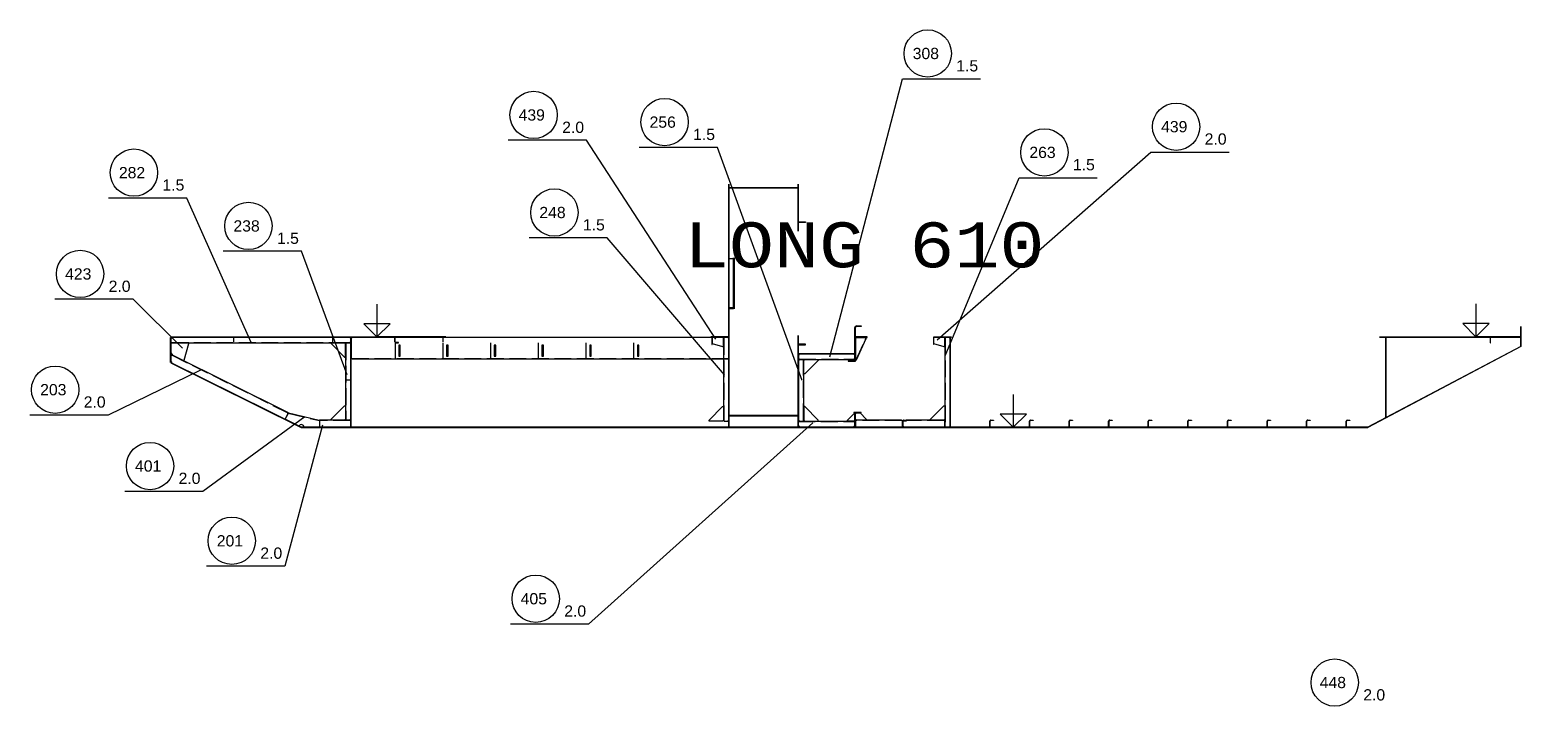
# Model space of a CAD drawing. Header units: inches. Extents: x -15552 to 42302, y -14825 to 18289.
# Drawn here: x 21446 to 29732, y 650 to 4409 of the extents above; entities that cross this region are included whole.
import ezdxf

# ---------------------------------------------------------------- set-up
doc = ezdxf.new("R2010")
doc.units = ezdxf.units.IN
doc.header["$MEASUREMENT"] = 0
for name, pattern in [('Dashed', [10, 7.5, -2.5]), ('Dashed_dotted', [34, 24, -5, 0, -5]), ('Short_dashed', [5, 3.75, -1.25])]:
    doc.linetypes.add(name, pattern=pattern)
doc.layers.get('0').update_dxf_attribs({"linetype": 'CONTINUOUS'})
doc.styles.add('Style_ARIAL', font='ARIAL')
doc.styles.add('Style_Courier_New', font='Courier New')

msp = doc.modelspace()

# ---------------------------------------------------------------- linework, layer by layer
at = {"color": 3, "ltscale": 25}
for p, q in [((25329.80582, 2200.16456), (25329.80582, 3552.249244)), ((25331.307285, 2200.16456), (25331.307285, 3552.249244)), ((25714.80643, 3290.638271), (25714.80643, 3552.249244)), ((25716.304843, 3290.638271), (25716.304843, 3552.249244)), ((25356.307285, 2858.831576), (25356.307285, 3141.497466)), ((25361.306064, 2858.831576), (25361.306064, 3141.497466)), ((26029.80582, 2570.16454), (26029.80582, 2754.274037)), ((26032.805698, 2570.16454), (26032.805698, 2754.274037)), ((29729.80582, 2650.164512), (29729.80582, 2760.164526)), ((29731.804721, 2650.164512), (29731.804721, 2760.164526)), ((22228.307407, 2560.16455), (22228.307407, 2700.164512)), ((23757.293002, 2700.164512), (22228.307407, 2700.164512)), ((22229.80582, 2560.16455), (22229.80582, 2700.164512)), ((22229.80582, 2700.164512), (22229.80582, 2674.664548)), ((23229.80582, 2700.164512), (22229.80582, 2700.164512)), ((22234.804599, 2670.16454), (22229.80582, 2665.164521)), ((22329.80582, 2670.16454), (22229.80582, 2670.16454)), ((22229.80582, 2670.16454), (22229.80582, 2604.824403)), ((22579.80582, 2674.664548), (22579.80582, 2700.164512)), ((23129.80582, 2674.664548), (23129.80582, 2700.164512)), ((23229.80582, 2670.16454), (23204.305332, 2670.16454)), ((23229.80582, 2200.16456), (23229.80582, 2700.164512)), ((23229.80582, 2674.664548), (23229.80582, 2700.164512)), ((23229.80582, 2240.164521), (23229.80582, 2670.16454)), ((23231.307285, 2200.16456), (23231.307285, 2700.164512)), ((23231.307285, 2700.164512), (23231.307285, 2586.164525)), ((25329.80582, 2700.164512), (23231.307285, 2700.164512)), ((23474.807041, 2674.609759), (23474.807041, 2700.164512)), ((23476.305454, 2674.609759), (23476.305454, 2700.164512)), ((25329.80582, 2703.164533), (25229.80582, 2703.164533)), ((25329.80582, 2700.164512), (25229.80582, 2700.164512)), ((25329.80582, 2700.164512), (25304.305332, 2700.164512)), ((25329.80582, 2235.164502), (25329.80582, 2700.164512)), ((25329.80582, 2586.164525), (25329.80582, 2700.164512)), ((25714.80643, 2200.16456), (25714.80643, 2709.690765)), ((25716.304843, 2200.16456), (25716.304843, 2709.690765)), ((26566.304843, 2701.664546), (26470.751254, 2701.664546)), ((26566.304843, 2700.16456), (26470.751254, 2700.16456)), ((26559.804599, 2700.164512), (26534.307163, 2700.164512)), ((26559.804599, 2200.16456), (26559.804599, 2700.164512)), ((26559.804599, 2200.16456), (26559.804599, 2700.164512)), ((26561.306064, 2200.16456), (26561.306064, 2700.164512)), ((29729.80582, 2700.164512), (28944.80521, 2700.164512)), ((28979.80582, 2253.105691), (28979.80582, 2700.164512)), ((28981.307285, 2253.105691), (28981.307285, 2700.164512)), ((22229.80582, 2614.824393), (22238.762729, 2600.376943)), ((22229.80582, 2598.125413), (22229.80582, 2560.16455)), ((25716.304843, 2607.164529), (25716.304843, 2581.664518)), ((26029.80582, 2607.164529), (25716.304843, 2607.164529)), ((25716.304843, 2577.16451), (25716.304843, 2235.164502)), ((25741.805332, 2577.16451), (25716.304843, 2577.16451)), ((26029.80582, 2581.664518), (26029.80582, 2607.164529)), ((29729.80582, 2650.164512), (28879.80582, 2200.16456)), ((29730.74271, 2648.396972), (28880.74271, 2198.396924)), ((22228.917758, 2558.373216), (22953.917758, 2198.373178)), ((22229.80582, 2560.16455), (22954.80582, 2200.16456)), ((22229.80582, 2560.16455), (22865.227573, 2244.64536)), ((23229.80582, 2461.664537), (23204.305332, 2461.664537)), ((22865.227573, 2244.64536), (22880.349033, 2275.096563)), ((23204.305332, 2240.164521), (23229.80582, 2240.164521)), ((26029.80582, 2200.16456), (26029.80582, 2280.164579)), ((26032.805698, 2200.16456), (26032.805698, 2280.164579)), ((28879.80582, 2200.16456), (22954.80582, 2200.16456)), ((28879.80582, 2198.164514), (22954.80582, 2198.164514)), ((23054.80582, 2234.164575), (23054.80582, 2200.16456)), ((23054.80582, 2200.16456), (23229.80582, 2200.16456)), ((23229.80582, 2200.16456), (23229.80582, 2234.164575)), ((25304.305332, 2235.164502), (25329.80582, 2235.164502)), ((25716.304843, 2235.164502), (25741.805332, 2235.164502)), ((26032.805698, 2234.164575), (26032.805698, 2200.16456)), ((26032.805698, 2200.16456), (26294.80521, 2200.16456)), ((26294.80521, 2200.16456), (26294.80521, 2234.237531)), ((26294.80521, 2200.16456), (26294.80521, 2234.164575)), ((26296.807163, 2200.16456), (26296.807163, 2234.237531)), ((26296.807163, 2234.164575), (26296.807163, 2200.16456)), ((26314.80643, 2234.164575), (26296.807163, 2234.164575)), ((26296.807163, 2200.16456), (26529.80582, 2200.16456)), ((26529.80582, 2200.16456), (26529.80582, 2234.164575)), ((26534.307163, 2200.16456), (26559.804599, 2200.16456)), ((26779.80582, 2200.16456), (26779.80582, 2234.237531)), ((26781.804721, 2200.16456), (26781.804721, 2234.237531)), ((26999.807041, 2200.16456), (26999.807041, 2234.237531)), ((27001.805942, 2200.16456), (27001.805942, 2234.237531)), ((27219.80521, 2200.16456), (27219.80521, 2234.237531)), ((27221.807163, 2200.16456), (27221.807163, 2234.237531)), ((27439.80643, 2200.16456), (27439.80643, 2234.237531)), ((27441.805332, 2200.16456), (27441.805332, 2234.237531)), ((27659.804599, 2200.16456), (27659.804599, 2234.237531)), ((27661.806552, 2200.16456), (27661.806552, 2234.237531)), ((27879.80582, 2200.16456), (27879.80582, 2234.237531)), ((27881.804721, 2200.16456), (27881.804721, 2234.237531)), ((28099.807041, 2200.16456), (28099.807041, 2234.237531)), ((28101.805942, 2200.16456), (28101.805942, 2234.237531)), ((28319.80521, 2200.16456), (28319.80521, 2234.237531)), ((28321.807163, 2200.16456), (28321.807163, 2234.237531)), ((28539.80643, 2200.16456), (28539.80643, 2234.237531)), ((28541.805332, 2200.16456), (28541.805332, 2234.237531)), ((28759.804599, 2200.16456), (28759.804599, 2234.237531)), ((28761.806552, 2200.16456), (28761.806552, 2234.237531))]:
    msp.add_line(p, q, dxfattribs=at)
at = {"color": 6, "ltscale": 25}
for p, q in [((23374.807041, 2885.139087), (23374.807041, 2702.164534)), ((29479.80582, 2886.139086), (29479.80582, 2703.164533)), ((23374.807041, 2702.164534), (23301.909702, 2775.550059)), ((23448.192661, 2775.550011), (23301.909702, 2775.550059)), ((23448.192661, 2775.550011), (23374.807041, 2702.164534)), ((29479.80582, 2703.164533), (29406.908481, 2776.550058)), ((29553.19144, 2776.55001), (29406.908481, 2776.550058)), ((29553.19144, 2776.55001), (29479.80582, 2703.164533)), ((26909.804599, 2383.139089), (26909.804599, 2200.16456)), ((26909.804599, 2200.16456), (26836.90726, 2273.550084)), ((26983.190219, 2273.550084), (26836.90726, 2273.550084)), ((26983.190219, 2273.550084), (26909.804599, 2200.16456))]:
    msp.add_line(p, q, dxfattribs=at)
at = {"color": 3, "linetype": 'Short_dashed', "ltscale": 25}
for p, q in [((22232.860629, 2671.609786), (23226.75101, 2671.609786)), ((26531.252353, 2697.109798), (26531.252353, 2203.219274)), ((22882.161777, 2278.744558), (22235.265415, 2599.961999)), ((23235.241001, 2582.091525), (25325.872104, 2582.091525)), ((23225.731723, 2238.237527), (23054.80582, 2238.237527)), ((26290.734165, 2238.237527), (26036.879794, 2238.237527)), ((26525.731723, 2238.237527), (26314.80643, 2238.237527))]:
    msp.add_line(p, q, dxfattribs=at)
at = {"color": 1, "linetype": 'Short_dashed', "ltscale": 25}
for p, q in [((23201.250522, 2667.109779), (23201.250522, 2243.219331)), ((25301.250522, 2697.109798), (25301.250522, 2238.219312)), ((25719.359653, 2578.609803), (26026.75101, 2578.609803)), ((25744.860141, 2238.219312), (25744.860141, 2574.109796)), ((25716.304843, 2232.164529), (26029.80582, 2232.164529))]:
    msp.add_line(p, q, dxfattribs=at)
at = {"color": 2, "linetype": 'Dashed', "ltscale": 25}
for p, q in [((23475.444858, 2670.16454), (23475.444858, 2582.164529)), ((23740.447299, 2670.16454), (23740.447299, 2582.164529)), ((24005.446689, 2670.16454), (24005.446689, 2582.164529)), ((24270.446079, 2670.16454), (24270.446079, 2582.164529)), ((24535.445468, 2670.16454), (24535.445468, 2582.164529)), ((24800.444858, 2670.16454), (24800.444858, 2582.164529))]:
    msp.add_line(p, q, dxfattribs=at)
at = {"color": 2, "ltscale": 25}
for p, q in [((23504.357211, 2657.475665), (23496.529453, 2657.475665)), ((23496.529453, 2657.475665), (23496.529453, 2594.853356)), ((23504.357211, 2594.853356), (23504.357211, 2657.475665)), ((23769.359653, 2657.475665), (23761.531894, 2657.475665)), ((23761.531894, 2657.475665), (23761.531894, 2594.853356)), ((23769.359653, 2594.853356), (23769.359653, 2657.475665)), ((24034.359043, 2657.475665), (24026.531284, 2657.475665)), ((24026.531284, 2657.475665), (24026.531284, 2594.853356)), ((24034.359043, 2594.853356), (24034.359043, 2657.475665)), ((24299.358432, 2657.475665), (24291.530673, 2657.475665)), ((24291.530673, 2657.475665), (24291.530673, 2594.853356)), ((24299.358432, 2594.853356), (24299.358432, 2657.475665)), ((24564.357822, 2657.475665), (24556.530063, 2657.475665)), ((24556.530063, 2657.475665), (24556.530063, 2594.853356)), ((24564.357822, 2594.853356), (24564.357822, 2657.475665)), ((24829.357211, 2657.475665), (24821.529453, 2657.475665)), ((24821.529453, 2657.475665), (24821.529453, 2594.853356)), ((24829.357211, 2594.853356), (24829.357211, 2657.475665)), ((23496.529453, 2594.853356), (23504.357211, 2594.853356)), ((23761.531894, 2594.853356), (23769.359653, 2594.853356)), ((24026.531284, 2594.853356), (24034.359043, 2594.853356)), ((24291.530673, 2594.853356), (24299.358432, 2594.853356)), ((24556.530063, 2594.853356), (24564.357822, 2594.853356)), ((24821.529453, 2594.853356), (24829.357211, 2594.853356))]:
    msp.add_line(p, q, dxfattribs=at)
at = {"color": 3, "linetype": 'Dashed_dotted', "ltscale": 25}
msp.add_line((23739.80643, 2700.164512), (23739.80643, 2674.664548), dxfattribs=at)
at = {"color": 2, "linetype": 'Short_dashed', "ltscale": 25}
for p, q in [((26037.059848, 2575.16456), (26092.806308, 2696.792033)), ((22882.058017, 2278.503564), (23054.80582, 2237.968019))]:
    msp.add_line(p, q, dxfattribs=at)
at = {"color": 1, "ltscale": 25}
for p, q in [((25716.304843, 2235.164502), (26029.80582, 2235.164502)), ((26019.80521, 2200.16456), (25726.305454, 2200.16456))]:
    msp.add_line(p, q, dxfattribs=at)
for points in [[(25891.588657, 2591.191581), (26293.825595, 4136.834291), (26728.701084, 4136.834291)], [(25257.079379, 2690.659478), (24539.150302, 3795.165923), (24104.274814, 3795.165923)], [(25737.783115, 2460.152248), (25266.738193, 3755.530313), (24831.862705, 3755.530313)], [(26487.227695, 2686.675313), (27673.940341, 3730.051044), (28108.81583, 3730.051044)], [(26530.712192, 2597.540763), (26941.994541, 3587.140849), (27376.870029, 3587.140849)], [(22675.521152, 2670.854238), (22318.322055, 3474.556068), (21883.446567, 3474.556068)], [(25305.989902, 2491.555408), (24654.375522, 3253.080657), (24219.500034, 3253.080657)], [(23209.835117, 2491.555408), (22954.68375, 3178.498271), (22519.808261, 3178.498271)], [(22295.024936, 2639.793351), (22019.359653, 2911.57656), (21584.484165, 2911.57656)], [(23204.305332, 2670.16454), (23199.752109, 2665.609792), (23199.752109, 2244.71927), (23204.305332, 2240.164521)], [(25234.804599, 2700.164512), (25234.804599, 2660.16455), (25236.806552, 2660.16455), (25236.806552, 2700.164512)], [(25304.305332, 2700.164512), (25299.752109, 2695.609763), (25299.752109, 2239.719251), (25304.305332, 2235.164502)], [(29559.517734, 2700.164512), (29559.517734, 2670.16454), (29561.660068, 2670.16454), (29561.660068, 2700.164512)], [(25716.304843, 2581.664518), (25720.861118, 2577.109769), (26025.252597, 2577.109769), (26029.80582, 2581.664518)], [(25741.805332, 2235.164502), (25746.361606, 2239.719251), (25746.361606, 2572.609761), (25741.805332, 2577.16451)], [(22395.043247, 2516.97655), (21880.828159, 2268.43839), (21445.95267, 2268.43839)], [(22973.363559, 2259.133008), (22407.900302, 1844.209436), (21973.024814, 1844.209436)], [(26300.804965, 2240.237573), (26314.733188, 2240.237573), (26314.733188, 2238.237527), (26300.804965, 2238.237527)], [(26785.805576, 2240.237573), (26799.733798, 2240.237573), (26799.733798, 2238.237527), (26785.805576, 2238.237527)], [(27005.806796, 2240.237573), (27019.731967, 2240.237573), (27019.731967, 2238.237527), (27005.806796, 2238.237527)], [(27225.804965, 2240.237573), (27239.733188, 2240.237573), (27239.733188, 2238.237527), (27225.804965, 2238.237527)], [(27445.806186, 2240.237573), (27459.734409, 2240.237573), (27459.734409, 2238.237527), (27445.806186, 2238.237527)], [(27665.807407, 2240.237573), (27679.732578, 2240.237573), (27679.732578, 2238.237527), (27665.807407, 2238.237527)], [(27885.805576, 2240.237573), (27899.733798, 2240.237573), (27899.733798, 2238.237527), (27885.805576, 2238.237527)], [(28105.806796, 2240.237573), (28119.731967, 2240.237573), (28119.731967, 2238.237527), (28105.806796, 2238.237527)], [(28325.804965, 2240.237573), (28339.733188, 2240.237573), (28339.733188, 2238.237527), (28325.804965, 2238.237527)], [(28545.806186, 2240.237573), (28559.734409, 2240.237573), (28559.734409, 2238.237527), (28545.806186, 2238.237527)], [(28765.807407, 2240.237573), (28779.732578, 2240.237573), (28779.732578, 2238.237527), (28765.807407, 2238.237527)], [(23072.09708, 2212.731507), (22862.123935, 1428.550676), (22427.248447, 1428.550676)], [(25796.630161, 2224.845079), (24550.643222, 1106.652787), (24115.767734, 1106.652787)], [(25726.305454, 2200.16456), (25716.304843, 2210.164502), (25716.304843, 2235.164502)], [(26019.80521, 2200.16456), (26029.80582, 2210.164502), (26029.80582, 2235.164502)]]:
    msp.add_lwpolyline(points, dxfattribs=at)
at = {"color": 4, "ltscale": 25}
for points in [[(25714.80643, 3530.283549), (25330.806796, 3530.283549), (25330.806796, 3531.783775), (25714.80643, 3531.783775)], [(25714.80643, 2264.974645), (25330.806796, 2264.974645), (25330.806796, 2263.389543), (25714.80643, 2263.389543)]]:
    msp.add_lwpolyline(points, dxfattribs=at)
at = {"color": 6, "ltscale": 25}
for points in [[(25716.304843, 3342.034391), (25756.307285, 3342.034391), (25756.307285, 3338.962987), (25716.304843, 3338.962987)], [(25331.307285, 3139.22928), (25356.307285, 3139.22928), (25356.307285, 3135.82077), (25331.307285, 3135.82077)], [(25331.307285, 2861.099771), (25356.307285, 2861.099771), (25356.307285, 2864.508274), (25331.307285, 2864.508274)], [(25716.304843, 2658.294681), (25756.307285, 2658.294681), (25756.307285, 2661.365989), (25716.304843, 2661.365989)]]:
    msp.add_lwpolyline(points, dxfattribs=at)
at = {"color": 3, "ltscale": 25}
for points in [[(26038.805454, 2763.274053), (26064.696567, 2763.274053), (26064.696567, 2760.274056), (26038.805454, 2760.274056)], [(23757.293002, 2702.164534), (23374.807041, 2702.164534), (23374.807041, 2701.664546), (22228.307407, 2701.664546)], [(22229.80582, 2674.664548), (22234.362094, 2670.1098), (23225.252597, 2670.1098), (23229.80582, 2674.664548)], [(22301.458042, 2569.245103), (22303.682773, 2573.723367), (22329.80582, 2665.164521), (22329.80582, 2670.16454)], [(23479.305332, 2670.1098), (23494.750278, 2670.1098), (23494.750278, 2671.609786), (23479.305332, 2671.609786)], [(26032.805698, 2700.16456), (26097.805087, 2700.16456), (26097.805087, 2703.164557), (26032.805698, 2703.164557)], [(26466.249912, 2697.164539), (26466.249912, 2661.719278), (26467.751376, 2661.719278), (26467.751376, 2697.164539)], [(26534.307163, 2700.164512), (26529.750888, 2695.609763), (26529.750888, 2204.719308), (26534.307163, 2200.16456)], [(29729.80582, 2703.164533), (29479.80582, 2703.164533), (29479.80582, 2701.664546), (28944.80521, 2701.664546)], [(22229.80582, 2604.824403), (22247.594516, 2595.990899), (22301.458042, 2569.245103)], [(22880.349033, 2275.096563), (22883.049838, 2280.535844), (22237.944858, 2600.863841), (22229.80582, 2598.125413)], [(23231.307285, 2586.164525), (23237.172763, 2580.091527), (25323.940341, 2580.091527), (25329.80582, 2586.164525)], [(26029.80582, 2607.258657), (25716.304843, 2607.258657), (25716.304843, 2610.312846), (26029.80582, 2610.312846)], [(25992.806308, 2567.164567), (26032.805698, 2567.164567), (26032.805698, 2570.16454), (25992.806308, 2570.16454), (25992.806308, 2567.164567)], [(23229.80582, 2234.164575), (23223.732822, 2240.237573), (23054.80582, 2240.237573), (23054.80582, 2234.164575)], [(26024.807041, 2280.164579), (26064.80643, 2280.164579), (26064.80643, 2283.164552), (26024.807041, 2283.164552), (26024.807041, 2280.164579)], [(26294.80521, 2234.164575), (26288.732211, 2240.237573), (26038.878696, 2240.237573), (26032.805698, 2234.164575)], [(26529.80582, 2234.164575), (26523.732822, 2240.237573), (26314.80643, 2240.237573), (26314.80643, 2234.164575)]]:
    msp.add_lwpolyline(points, dxfattribs=at)
at = {"color": 2, "ltscale": 25}
for points in [[(23194.80521, 2670.16454), (23119.80521, 2670.16454), (23119.80521, 2665.164521), (23194.80521, 2590.164521), (23199.807041, 2590.164521), (23199.807041, 2665.164521), (23194.80521, 2670.16454)], [(25294.80521, 2700.164512), (25241.805332, 2700.164512), (25236.806552, 2695.16454), (25236.806552, 2665.164521), (25294.80521, 2650.164512), (25299.807041, 2650.164512), (25299.807041, 2695.16454), (25294.80521, 2700.164512)], [(26092.806308, 2695.16454), (26092.806308, 2700.16456), (26037.804477, 2700.16456), (26032.805698, 2695.16454), (26032.805698, 2575.16456), (26037.804477, 2575.16456)], [(26037.804477, 2575.16456), (26039.559238, 2575.815442), (26093.456333, 2693.412069), (26092.806308, 2695.16454)], [(26524.807041, 2700.164512), (26471.807163, 2700.164512), (26466.805332, 2695.16454), (26466.805332, 2665.164521), (26524.807041, 2650.164512), (26529.80582, 2650.164512), (26529.80582, 2695.16454), (26524.807041, 2700.164512)], [(25751.305454, 2577.16451), (25826.305454, 2577.16451), (25826.305454, 2572.164539), (25751.305454, 2497.164539), (25746.306674, 2497.164539), (25746.306674, 2572.164539), (25751.305454, 2577.16451)], [(23194.80521, 2240.164521), (23119.80521, 2240.164521), (23119.80521, 2245.16454), (23194.80521, 2320.16454), (23199.807041, 2320.16454), (23199.807041, 2245.16454), (23194.80521, 2240.164521)], [(26524.807041, 2240.164521), (26449.807041, 2240.164521), (26449.807041, 2245.16454), (26524.807041, 2320.16454), (26529.80582, 2320.16454), (26529.80582, 2245.16454), (26524.807041, 2240.164521)], [(22882.369296, 2279.127362), (22883.959262, 2280.112317), (23053.820102, 2240.253499), (23054.80582, 2238.664582)], [(25294.80521, 2235.164502), (25219.80521, 2235.164502), (25219.80521, 2240.164521), (25294.80521, 2315.164521), (25299.807041, 2315.164521), (25299.807041, 2240.164521), (25294.80521, 2235.164502)], [(25751.305454, 2235.164502), (25826.305454, 2235.164502), (25826.305454, 2240.164521), (25751.305454, 2315.164521), (25746.306674, 2315.164521), (25746.306674, 2240.164521), (25751.305454, 2235.164502)], [(26024.807041, 2235.164598), (25989.80643, 2235.164598), (25989.80643, 2240.164521), (26024.807041, 2275.16456), (26029.80582, 2275.16456), (26029.80582, 2240.164521), (26024.807041, 2235.164598)], [(26032.805698, 2245.16454), (26032.805698, 2275.16456), (26037.807529, 2280.164579), (26059.804599, 2280.164579), (26092.806308, 2245.16454), (26092.806308, 2240.164521), (26037.807529, 2240.164521), (26032.805698, 2245.16454)]]:
    msp.add_lwpolyline(points, dxfattribs=at)
msp.add_lwpolyline([(23054.80582, 2238.664582), (23054.80582, 2200.16456), (22969.80521, 2200.16456, 0.792539), (22941.371982, 2206.836751), (22865.242832, 2244.645837), (22882.369296, 2279.127362)], format="xyb", dxfattribs=at)
at = {"color": 1, "ltscale": 25}
for centre in [(26434.725253, 4277.734521), (24245.174472, 3936.066106), (24972.762363, 3896.430495), (27814.84, 3870.951226), (27082.894199, 3728.041032), (22024.346225, 3615.45625), (24360.399692, 3393.98084), (22660.707919, 3319.398454), (21725.383823, 3052.476755), (21586.852329, 2409.338573), (22113.924472, 1985.109666), (22568.148105, 1569.450906), (24256.667392, 1247.553018), (28696.001499, 781.842187)]:
    msp.add_circle(centre, 131.506848, dxfattribs=at)
at = {"color": 3, "ltscale": 25}
for centre, radius, start, end in [((26038.805454, 2754.274347), 8.999701, 90.000427, 180.001999), ((26038.805454, 2754.274252), 5.999808, 90.000496, 180.002014), ((22229.80582, 2700.163463), 4.998934, 270.00177, 0.011893), ((23229.80582, 2670.163491), 4.998975, 179.988022, 269.997772), ((23229.80582, 2700.163463), 4.998934, 179.988113, 269.99823), ((23231.221835, 2700.077871), 4.914062, 270.995972, 1.010368), ((23479.305332, 2674.608329), 4.498508, 179.981506, 269.997253), ((23479.305332, 2674.609664), 2.999873, 179.998093, 270.000092), ((25329.80582, 2700.163463), 4.998934, 179.988113, 269.99823), ((25329.891269, 2700.077871), 4.914062, 178.989639, 269.004028), ((26470.751254, 2697.163394), 4.501153, 89.997581, 179.985413), ((26470.751254, 2697.164634), 2.999914, 90.000687, 180.002045), ((26559.804599, 2700.163463), 4.998934, 179.988113, 269.99823), ((25716.304843, 2577.166083), 5.001539, 269.996643, 359.982056), ((25716.304843, 2607.166103), 5.00158, 269.997101, 359.982117), ((26029.80582, 2607.16348), 4.998975, 179.988022, 269.997772), ((22229.80582, 2560.163739), 5.000794, 333.607941, 90.004601), ((23229.80582, 2240.16557), 4.998975, 90.002235, 180.011978), ((25329.80582, 2235.165551), 4.998975, 90.002235, 180.011978), ((25716.304843, 2235.162976), 5.00158, 0.017875, 90.002884), ((26300.804965, 2234.237722), 5.999828, 90.000687, 180.002045), ((26300.804965, 2234.239438), 3.998122, 90.00457, 180.026855), ((26785.805576, 2234.237722), 5.999828, 90.000687, 180.002045), ((26785.805576, 2234.236768), 4.000726, 89.998161, 179.989548), ((27005.806796, 2234.237722), 5.999828, 90.000687, 180.002045), ((27005.806796, 2234.236768), 4.000726, 89.998161, 179.989548), ((27225.804965, 2234.237722), 5.999828, 90.000687, 180.002045), ((27225.804965, 2234.239438), 3.998122, 90.00457, 180.026855), ((27445.806186, 2234.237722), 5.999828, 90.000687, 180.002045), ((27445.806186, 2234.236768), 4.000726, 89.998161, 179.989548), ((27665.807407, 2234.235147), 6.002433, 89.996422, 179.977173), ((27665.807407, 2234.236768), 4.000726, 89.998161, 179.989548), ((27885.805576, 2234.237722), 5.999828, 90.000687, 180.002045), ((27885.805576, 2234.236768), 4.000726, 89.998161, 179.989548), ((28105.806796, 2234.237722), 5.999828, 90.000687, 180.002045), ((28105.806796, 2234.236768), 4.000726, 89.998161, 179.989548), ((28325.804965, 2234.237722), 5.999828, 90.000687, 180.002045), ((28325.804965, 2234.239438), 3.998122, 90.00457, 180.026855), ((28545.806186, 2234.237722), 5.999828, 90.000687, 180.002045), ((28545.806186, 2234.236768), 4.000726, 89.998161, 179.989548), ((28765.807407, 2234.235147), 6.002433, 89.996422, 179.977173), ((28765.807407, 2234.236768), 4.000726, 89.998161, 179.989548), ((23229.80582, 2200.165609), 4.998975, 90.002235, 180.011978), ((26032.805698, 2200.163034), 5.00158, 0.017875, 90.002884), ((26294.80521, 2200.165609), 4.998975, 90.002235, 180.011978), ((26296.807163, 2200.165609), 4.998975, 359.988037, 89.997765), ((26529.80582, 2200.165609), 4.998975, 90.002235, 180.011978), ((26559.804599, 2200.165609), 4.998975, 90.002235, 180.011978)]:
    msp.add_arc(centre, radius, start, end, dxfattribs=at)

# ---------------------------------------------------------------- texts
at = {"color": 1, "ltscale": 25, "style": 'Style_ARIAL'}
for s, p in [('308', (26351.22916, 4246.423295)), ('1.5', (26593.239658, 4177.930215)), ('439', (24161.678378, 3904.754975)), ('2.0', (24403.688876, 3836.2618)), ('256', (24889.266269, 3865.119365)), ('439', (27731.343906, 3839.640096)), ('1.5', (25131.276767, 3796.626189)), ('2.0', (27973.354404, 3771.14692)), ('263', (26999.398105, 3696.729901)), ('282', (21940.850131, 3584.14512)), ('1.5', (27241.408603, 3628.236726)), ('1.5', (22182.860629, 3515.651944)), ('248', (24276.903598, 3362.669709)), ('238', (22577.211826, 3288.087311)), ('1.5', (24518.914096, 3294.176546)), ('1.5', (22819.222324, 3219.59416)), ('423', (21641.887729, 3021.1656)), ('2.0', (21883.898227, 2952.672449)), ('203', (21503.356235, 2378.027442)), ('2.0', (21745.366733, 2309.534267)), ('401', (22030.428378, 1953.79844)), ('2.0', (22272.438876, 1885.30536)), ('201', (22484.652011, 1538.13968)), ('2.0', (22726.662509, 1469.6466)), ('405', (24173.171298, 1216.241792)), ('2.0', (24415.181796, 1147.748712)), ('448', (28612.505405, 750.530961)), ('2.0', (28854.515903, 682.037881))]:
    msp.add_text(s, height=62.622309, dxfattribs=at).set_placement(p)
at = {"color": 7, "ltscale": 25, "style": 'Style_Courier_New'}
msp.add_text('LONG 610', height=250, dxfattribs=at).set_placement((25079.503696, 3089.045385))

doc.saveas('drawing.dxf')
